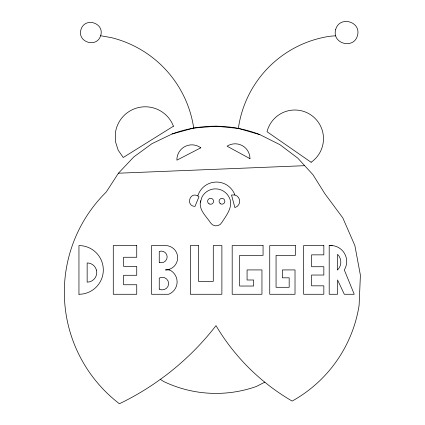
<?xml version="1.0" encoding="UTF-8"?>
<svg xmlns="http://www.w3.org/2000/svg" width="425" height="425" viewBox="0 0 425 425"><rect width="100%" height="100%" fill="white"/><g stroke="black" fill="none" stroke-linecap="round" stroke-linejoin="round"><path stroke-width="0.64" d="M200.621 200.759C198.305 209.785 206.284 216.16 210.603 222.918A6.566 6.566 0 0 0 221.962 222.286C226.881 214.699 234.542 205.158 228.358 195.957A15.236 15.236 0 0 0 201.992 197.025L200.425 202.215M100.645 35.732C104.895 23.035 85.011 16.612 81.026 29.389C76.776 42.086 96.661 48.514 100.645 35.732L111.403 37.644A109.756 109.756 0 0 1 193.72 128.079L216.054 126.204L238.351 128.419L259.882 134.64L279.921 144.67L297.808 158.169L312.949 174.691L324.838 193.683L342.816 217.913L354.875 245.565L360.4 275.219L359.109 305.357A133.153 133.153 0 0 1 292.145 401.072A212.351 212.351 0 0 1 269.641 386.027L262.592 380.391A212.351 212.351 0 0 1 216.006 325.64A270.645 270.645 0 0 1 163.992 376.725L155.502 382.808A270.645 270.645 0 0 1 119.393 403.75A140.585 140.585 0 0 1 106.25 192.02L118.426 173.209L133.817 156.921L151.911 143.698L172.098 133.976L193.72 128.079M264.817 382.171L256.243 386.522A121.12 121.12 0 0 1 163.673 381.512L160.342 379.339M168.619 269.508A12.176 12.176 0 0 0 165.463 245.565L151.523 245.565L151.523 294.275L168.619 294.275A13.271 13.271 0 0 0 170.988 270.709L168.619 269.508L165.463 269.923L169.437 269.923M335.766 35.769L329.858 36.263A108.502 108.502 0 0 0 238.351 128.419M118.426 173.209L304.704 165.686M329.194 245.565L332.164 245.565A16.007 16.007 0 0 1 344.303 269.923L354.227 294.27L344.303 294.27L337.556 279.921L337.556 294.27L329.194 294.27L329.194 245.565L332.164 245.565M234.882 194.99L231.513 194.99L234.882 207.575A6.513 6.513 0 0 0 234.882 194.99A19.539 19.539 0 0 0 197.806 195.883C189.518 191.425 185.587 206.104 194.985 206.391L198.969 196.775L197.806 195.883M172.098 133.976A122.942 122.942 0 0 1 259.882 134.64M335.649 29.633C331.707 43.78 353.844 49.714 357.505 35.487C361.447 21.34 339.309 15.412 335.649 29.633M173.442 126.204L123.218 157.505L118.203 150.232L115.515 141.817L115.382 132.988A30.148 30.148 0 0 1 173.442 126.204M200.807 147.81L176.885 160.167A14.976 14.976 0 0 1 200.807 147.81M136.738 245.57L113.278 245.57L113.278 294.275L136.738 294.275L136.738 284.75L123.585 284.75L123.585 275.278L136.738 275.278L136.738 266.406L123.585 266.406L123.585 257.258L136.738 257.258L136.738 245.57M198.454 245.565L190.331 245.565L190.336 294.275L221.887 294.275L221.887 245.565L213.281 245.565L213.281 281.366L198.454 281.366L198.454 245.565M263.064 245.565L232.188 245.565L232.193 294.275L261.954 294.275L261.954 269.923L247.074 269.923L247.074 280.001L253.619 280.001L253.619 286.036L239.631 286.036L239.631 255.377L263.064 255.377L263.064 245.565M295.407 245.565L269.742 245.565L269.742 294.275L295.019 294.275L295.019 269.923L282.381 269.923L282.381 277.822L289.17 277.822L289.17 287.295L276.059 287.295L276.059 255.393L295.407 255.393L295.407 245.565M323.839 245.565L303.625 245.565L303.625 294.275L323.839 294.27L323.839 285.828L311.578 285.828L311.578 275.033L323.839 275.033L323.839 266.735L311.578 266.735L311.578 254.857L323.839 254.857L323.839 245.565M249.969 158.642L227.072 146.2A14.811 14.811 0 0 1 249.969 158.642M311.1 162.27L267.017 131.707A28.666 28.666 0 0 1 311.153 115.117A28.666 28.666 0 0 1 311.1 162.27M96.433 270.066L95.476 267.75A9.605 9.605 0 0 0 87.157 262.947L87.157 282.163A9.605 9.605 0 0 0 96.433 270.066M337.556 269.923L337.556 254.331A10.917 10.917 0 0 1 337.556 269.923M159.248 262.337L159.248 251.483A5.812 5.812 0 0 1 167.153 256.913A5.812 5.812 0 0 1 159.248 262.337M159.248 289.106L159.248 278.062A6.311 6.311 0 0 1 168.619 283.581A6.311 6.311 0 0 1 159.248 289.106M78.954 294.275L78.954 245.57A24.353 24.353 0 0 1 103.312 269.923A24.353 24.353 0 0 1 78.954 294.275M220.511 203.788A2.895 2.895 0 0 0 224.857 201.28A2.895 2.895 0 0 0 220.511 198.773A2.895 2.895 0 0 0 220.511 203.788M209.116 203.857A2.975 2.975 0 0 0 213.584 201.28A2.975 2.975 0 0 0 209.116 198.703A2.975 2.975 0 0 0 209.116 203.857"/></g></svg>
